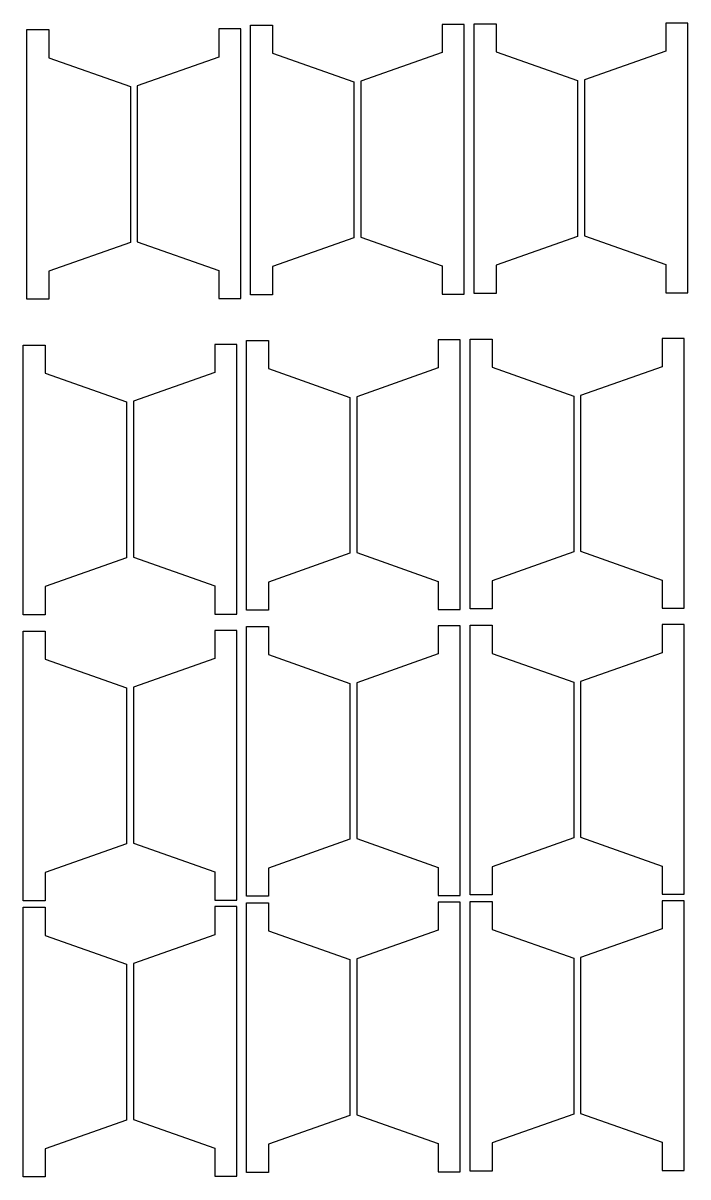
# Model space of a CAD drawing. Header units: inches. Extents: x -881 to -374, y 1361 to 2242.
import ezdxf

# ---------------------------------------------------------------- set-up
doc = ezdxf.new("R2010")
doc.units = ezdxf.units.IN
doc.header["$MEASUREMENT"] = 0

msp = doc.modelspace()

# ---------------------------------------------------------------- linework, layer by layer
for points in [[(-691, 2219.5), (-628.76, 2197.56), (-628.76, 2138), (-628.76, 2078.44), (-691, 2056.5), (-691, 2035), (-707.76, 2035), (-707.76, 2056.5), (-707.76, 2219.5), (-707.76, 2241), (-691, 2241)], [(-561.26, 2220), (-623.5, 2198.06), (-623.5, 2138.5), (-623.5, 2078.94), (-561.26, 2057), (-561.26, 2035.5), (-544.5, 2035.5), (-544.5, 2057), (-544.5, 2220), (-544.5, 2241.5), (-561.26, 2241.5)], [(-520, 2220.5), (-457.76, 2198.56), (-457.76, 2139), (-457.76, 2079.44), (-520, 2057.5), (-520, 2036), (-536.76, 2036), (-536.76, 2057.5), (-536.76, 2220.5), (-536.76, 2242), (-520, 2242)], [(-390.26, 2221), (-452.5, 2199.06), (-452.5, 2139.5), (-452.5, 2079.94), (-390.26, 2058), (-390.26, 2036.5), (-373.5, 2036.5), (-373.5, 2058), (-373.5, 2221), (-373.5, 2242.5), (-390.26, 2242.5)], [(-861.74, 2216), (-799.5, 2194.06), (-799.5, 2134.5), (-799.5, 2074.94), (-861.74, 2053), (-861.74, 2031.5), (-878.5, 2031.5), (-878.5, 2053), (-878.5, 2216), (-878.5, 2237.5), (-861.74, 2237.5)], [(-732, 2216.5), (-794.24, 2194.56), (-794.24, 2135), (-794.24, 2075.44), (-732, 2053.5), (-732, 2032), (-715.24, 2032), (-715.24, 2053.5), (-715.24, 2216.5), (-715.24, 2238), (-732, 2238)], [(-393.26, 1980), (-455.5, 1958.06), (-455.5, 1898.5), (-455.5, 1838.94), (-393.26, 1817), (-393.26, 1795.5), (-376.5, 1795.5), (-376.5, 1817), (-376.5, 1980), (-376.5, 2001.5), (-393.26, 2001.5)], [(-864.74, 1975), (-802.5, 1953.06), (-802.5, 1893.5), (-802.5, 1833.94), (-864.74, 1812), (-864.74, 1790.5), (-881.5, 1790.5), (-881.5, 1812), (-881.5, 1975), (-881.5, 1996.5), (-864.74, 1996.5)], [(-735, 1975.5), (-797.24, 1953.56), (-797.24, 1894), (-797.24, 1834.44), (-735, 1812.5), (-735, 1791), (-718.24, 1791), (-718.24, 1812.5), (-718.24, 1975.5), (-718.24, 1997), (-735, 1997)], [(-694, 1978.5), (-631.76, 1956.56), (-631.76, 1897), (-631.76, 1837.44), (-694, 1815.5), (-694, 1794), (-710.76, 1794), (-710.76, 1815.5), (-710.76, 1978.5), (-710.76, 2000), (-694, 2000)], [(-564.26, 1979), (-626.5, 1957.06), (-626.5, 1897.5), (-626.5, 1837.94), (-564.26, 1816), (-564.26, 1794.5), (-547.5, 1794.5), (-547.5, 1816), (-547.5, 1979), (-547.5, 2000.5), (-564.26, 2000.5)], [(-523, 1979.5), (-460.76, 1957.56), (-460.76, 1898), (-460.76, 1838.44), (-523, 1816.5), (-523, 1795), (-539.76, 1795), (-539.76, 1816.5), (-539.76, 1979.5), (-539.76, 2001), (-523, 2001)], [(-694, 1760), (-631.76, 1738.06), (-631.76, 1678.5), (-631.76, 1618.94), (-694, 1597), (-694, 1575.5), (-710.76, 1575.5), (-710.76, 1597), (-710.76, 1760), (-710.76, 1781.5), (-694, 1781.5)], [(-564.26, 1760.5), (-626.5, 1738.56), (-626.5, 1679), (-626.5, 1619.44), (-564.26, 1597.5), (-564.26, 1576), (-547.5, 1576), (-547.5, 1597.5), (-547.5, 1760.5), (-547.5, 1782), (-564.26, 1782)], [(-523, 1761), (-460.76, 1739.06), (-460.76, 1679.5), (-460.76, 1619.94), (-523, 1598), (-523, 1576.5), (-539.76, 1576.5), (-539.76, 1598), (-539.76, 1761), (-539.76, 1782.5), (-523, 1782.5)], [(-393.26, 1761.5), (-455.5, 1739.56), (-455.5, 1680), (-455.5, 1620.44), (-393.26, 1598.5), (-393.26, 1577), (-376.5, 1577), (-376.5, 1598.5), (-376.5, 1761.5), (-376.5, 1783), (-393.26, 1783)], [(-864.74, 1756.5), (-802.5, 1734.56), (-802.5, 1675), (-802.5, 1615.44), (-864.74, 1593.5), (-864.74, 1572), (-881.5, 1572), (-881.5, 1593.5), (-881.5, 1756.5), (-881.5, 1778), (-864.74, 1778)], [(-735, 1757), (-797.24, 1735.06), (-797.24, 1675.5), (-797.24, 1615.94), (-735, 1594), (-735, 1572.5), (-718.24, 1572.5), (-718.24, 1594), (-718.24, 1757), (-718.24, 1778.5), (-735, 1778.5)], [(-694, 1549), (-631.76, 1527.06), (-631.76, 1467.5), (-631.76, 1407.94), (-694, 1386), (-694, 1364.5), (-710.76, 1364.5), (-710.76, 1386), (-710.76, 1549), (-710.76, 1570.5), (-694, 1570.5)], [(-564.26, 1549.5), (-626.5, 1527.56), (-626.5, 1468), (-626.5, 1408.44), (-564.26, 1386.5), (-564.26, 1365), (-547.5, 1365), (-547.5, 1386.5), (-547.5, 1549.5), (-547.5, 1571), (-564.26, 1571)], [(-523, 1550), (-460.76, 1528.06), (-460.76, 1468.5), (-460.76, 1408.94), (-523, 1387), (-523, 1365.5), (-539.76, 1365.5), (-539.76, 1387), (-539.76, 1550), (-539.76, 1571.5), (-523, 1571.5)], [(-393.26, 1550.5), (-455.5, 1528.56), (-455.5, 1469), (-455.5, 1409.44), (-393.26, 1387.5), (-393.26, 1366), (-376.5, 1366), (-376.5, 1387.5), (-376.5, 1550.5), (-376.5, 1572), (-393.26, 1572)], [(-864.74, 1545.5), (-802.5, 1523.56), (-802.5, 1464), (-802.5, 1404.44), (-864.74, 1382.5), (-864.74, 1361), (-881.5, 1361), (-881.5, 1382.5), (-881.5, 1545.5), (-881.5, 1567), (-864.74, 1567)], [(-735, 1546), (-797.24, 1524.06), (-797.24, 1464.5), (-797.24, 1404.94), (-735, 1383), (-735, 1361.5), (-718.24, 1361.5), (-718.24, 1383), (-718.24, 1546), (-718.24, 1567.5), (-735, 1567.5)]]:
    msp.add_lwpolyline(points, close=True)

doc.saveas('drawing.dxf')
